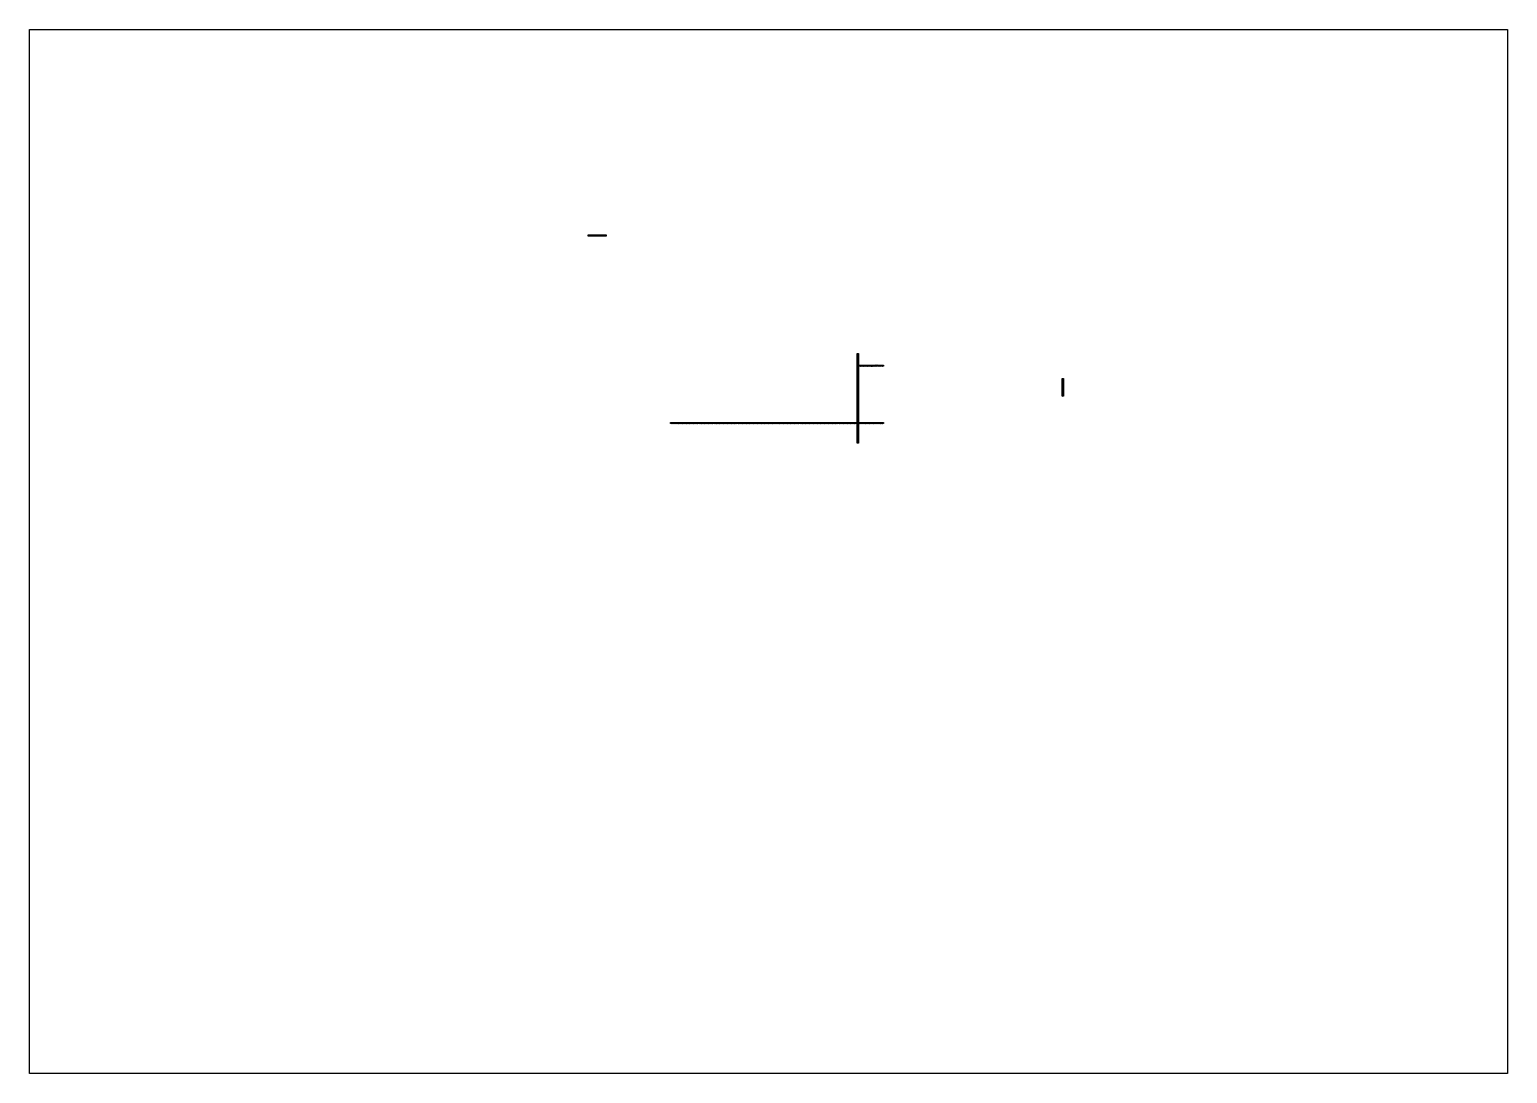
# Model space of a CAD drawing. Header units: millimetres. Extents: x 0 to 252300, y 0 to 178200.
import ezdxf

# ---------------------------------------------------------------- set-up
doc = ezdxf.new("R2010")
doc.units = ezdxf.units.MM
doc.header["$LTSCALE"] = 300
doc.layers.add('NOPLOT', color=191, linetype='Continuous', plot=False)
doc.layers.add('방수턱', color=5, linetype='Continuous')

msp = doc.modelspace()

# ---------------------------------------------------------------- hatches: boundary and pattern name
at = {"layer": '방수턱'}
h = msp.add_hatch(dxfattribs=at)
h.set_pattern_fill('ANSI37', color=251, scale=30)
h.paths.add_polyline_path([(95354, 143155), (98454, 143155), (98454, 142955), (95354, 142955)])
h = msp.add_hatch(dxfattribs=at)
h.set_pattern_fill('ANSI37', color=251, scale=30)
h.paths.add_polyline_path([(109404, 110940), (109404, 111140), (141304, 111140), (141304, 122905), (141504, 122905), (141511, 120900), (145754, 120915), (145754, 120715), (141504, 120700), (141504, 111140), (145754, 111140), (145754, 110940), (141504, 110940), (141504, 107605), (141304, 107605), (141304, 110940)])
h = msp.add_hatch(dxfattribs=at)
h.set_pattern_fill('ANSI37', color=251, scale=30)
h.paths.add_polyline_path([(176304, 118605), (176504, 118605), (176504, 115605), (176304, 115605)])

# ---------------------------------------------------------------- linework, layer by layer
at = {"layer": 'NOPLOT'}
msp.add_lwpolyline([(0, 178200), (252300, 178200), (252300, 0), (0, 0)], close=True, dxfattribs=at)
at = {"layer": '방수턱', "elevation": 0}
for points in [[(95354, 143155), (98454, 143155), (98454, 142955), (95354, 142955)], [(109404, 110940), (109404, 111140), (141304, 111140), (141304, 122905), (141504, 122905), (141511, 120900), (145754, 120915), (145754, 120715), (141504, 120700), (141504, 111140), (145754, 111140), (145754, 110940), (141504, 110940), (141504, 107605), (141304, 107605), (141304, 110940)], [(176304, 118605), (176504, 118605), (176504, 115605), (176304, 115605)]]:
    msp.add_lwpolyline(points, close=True, dxfattribs=at)

doc.saveas('drawing.dxf')
